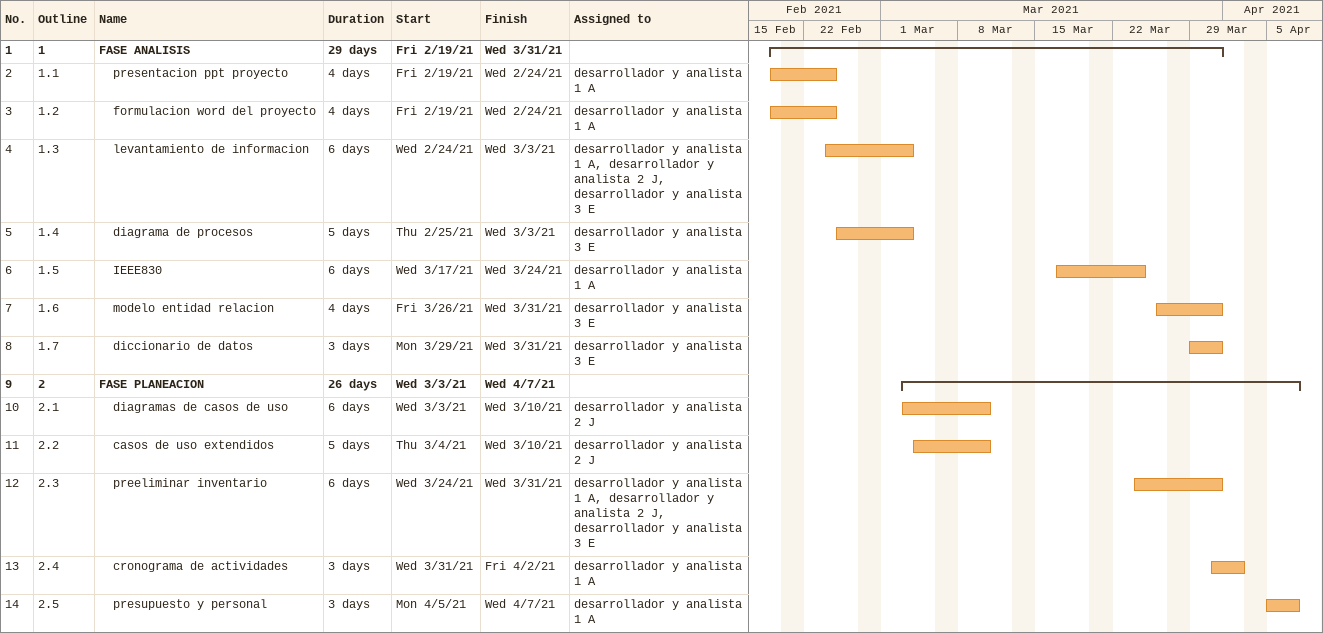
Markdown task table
| ID | WBS | Task | Duration | Start | Finish | Resources |
|---|---|---|---|---|---|---|
| 1 | 1 | **FASE ANALISIS** | 29d | 2021-02-19 | 2021-03-31 |  |
| 2 | 1.1 | presentacion ppt proyecto | 4d | 2021-02-19 | 2021-02-24 | desarrollador y analista 1 A |
| 3 | 1.2 | formulacion word del proyecto | 4d | 2021-02-19 | 2021-02-24 | desarrollador y analista 1 A |
| 4 | 1.3 | levantamiento de informacion | 6d | 2021-02-24 | 2021-03-03 | desarrollador y analista 1 A, desarrollador y analista 2 J, desarrollador y analista 3 E |
| 5 | 1.4 | diagrama de procesos | 5d | 2021-02-25 | 2021-03-03 | desarrollador y analista 3 E |
| 6 | 1.5 | IEEE830 | 6d | 2021-03-17 | 2021-03-24 | desarrollador y analista 1 A |
| 7 | 1.6 | modelo entidad relacion | 4d | 2021-03-26 | 2021-03-31 | desarrollador y analista 3 E |
| 8 | 1.7 | diccionario de datos | 3d | 2021-03-29 | 2021-03-31 | desarrollador y analista 3 E |
| 9 | 2 | **FASE PLANEACION** | 26d | 2021-03-03 | 2021-04-07 |  |
| 10 | 2.1 | diagramas de casos de uso | 6d | 2021-03-03 | 2021-03-10 | desarrollador y analista 2 J |
| 11 | 2.2 | casos de uso extendidos | 5d | 2021-03-04 | 2021-03-10 | desarrollador y analista 2 J |
| 12 | 2.3 | preeliminar inventario | 6d | 2021-03-24 | 2021-03-31 | desarrollador y analista 1 A, desarrollador y analista 2 J, desarrollador y analista 3 E |
| 13 | 2.4 | cronograma de actividades | 3d | 2021-03-31 | 2021-04-02 | desarrollador y analista 1 A |
| 14 | 2.5 | presupuesto y personal | 3d | 2021-04-05 | 2021-04-07 | desarrollador y analista 1 A |
